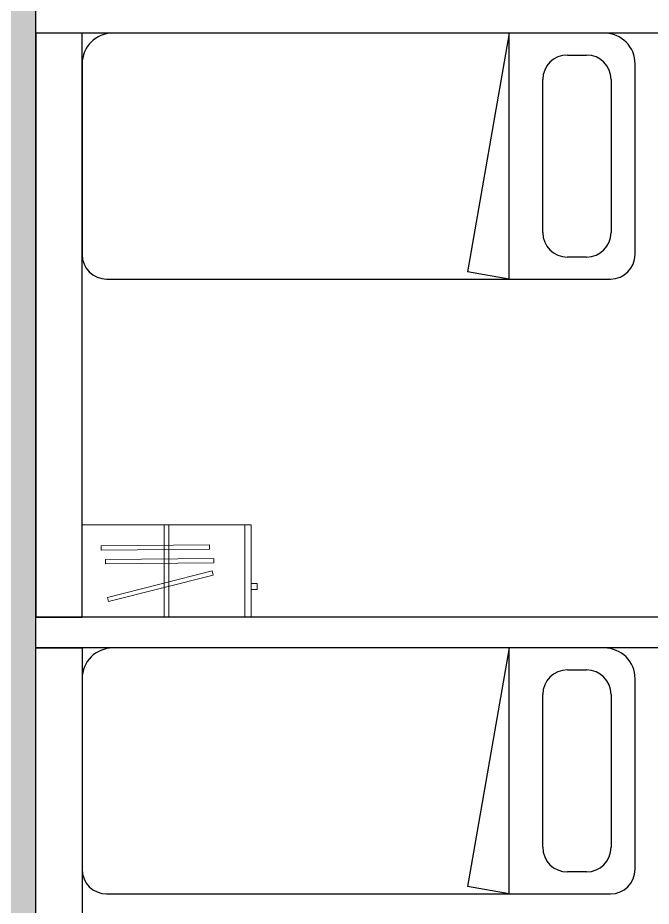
# Model space of a CAD drawing. Extents: x 11477420 to 23072185, y -28506554 to -14238804.
# Drawn here: x 11483137 to 11485199, y -14319369 to -14316479 of the extents above; entities that cross this region are included whole.
import ezdxf

# ---------------------------------------------------------------- set-up
doc = ezdxf.new("R2010")
doc.units = 0
doc.header["$LTSCALE"] = 50
doc.header["$MEASUREMENT"] = 0
doc.layers.get('0').update_dxf_attribs({"linetype": 'CONTINUOUS'})
for name, color, linetype in [('1.천장.벽체선(내벽)', 3, 'CONTINUOUS'), ('2CONTINUOUS', 2, 'CONTINUOUS'), ('3 가구-붙박이', 6, 'CONTINUOUS'), ('8.패턴선', 8, 'CONTINUOUS'), ('가구', 6, 'CONTINUOUS')]:
    doc.layers.add(name, color=color, linetype=linetype)
doc.layers.add('Arch', color=8, linetype='CONTINUOUS', lineweight=0)

# ---------------------------------------------------------------- blocks, each defined once
blk = doc.blocks.new('flooor')
at = {"layer": '8.패턴선', "ltscale": 30}
h = blk.add_hatch(color=256, dxfattribs=at)
h.dxf.hatch_style = 1
h.paths.add_polyline_path([(11507656.8, -14172891.8), (11491856.8, -14172891.8), (11491856.8, -14188496.8), (11492056.8, -14188496.8), (11492056.8, -14187881.8), (11492216.8, -14187881.8), (11492216.8, -14187096.8), (11492056.8, -14187096.8), (11492056.8, -14177741.8), (11494956.8, -14177741.8), (11494956.8, -14177541.8), (11492056.8, -14177541.8), (11492056.8, -14173091.8), (11494756.8, -14173091.8), (11494756.8, -14176541.8), (11494956.8, -14176541.8), (11494956.8, -14173091.8), (11500056.8, -14173091.8), (11500056.8, -14176141.8), (11500256.8, -14176141.8), (11500256.8, -14173091.8), (11503456.8, -14173091.8), (11503456.8, -14176141.8), (11503656.8, -14176141.8), (11503656.8, -14175391.8), (11504256.8, -14175391.8), (11504256.8, -14175302.3), (11504246.8, -14175302.3), (11504246.8, -14175262.3), (11504256.8, -14175191.8), (11503656.8, -14175191.8), (11503656.8, -14173091.8), (11505856.8, -14173091.8), (11505856.8, -14175191.8), (11505256.8, -14175191.8), (11505256.8, -14175262.3), (11505266.8, -14175262.3), (11505266.8, -14175316.8), (11505256.8, -14175316.8), (11505256.8, -14175391.8), (11506056.8, -14175391.8), (11506056.8, -14174691.8), (11509204.8, -14174691.8), (11509204.8, -14174491.8), (11506056.8, -14174491.8), (11506056.8, -14173091.8), (11507656.8, -14173091.8)])
h.paths.add_polyline_path([(11499856.8, -14177741.8), (11504356.8, -14177741.8), (11504356.8, -14177541.8), (11499106.8, -14177541.8), (11499106.8, -14177566.8), (11499106.8, -14177716.8), (11499106.8, -14177741.8), (11499106.8, -14177991.8), (11499856.8, -14177991.8)], flags=17)
h.paths.add_polyline_path([(11506056.8, -14177541.8), (11505856.8, -14177541.8), (11505356.8, -14177541.8), (11505356.8, -14177741.8), (11505356.8, -14177941.8), (11506056.8, -14177941.8)], flags=17)
h.paths.add_polyline_path([(11512534.8, -14172891.8), (11511656.8, -14172891.8), (11511656.8, -14173091.8), (11511656.8, -14173691.8), (11512334.8, -14173691.8), (11512334.8, -14174491.8), (11511854.8, -14174491.8), (11511854.8, -14174691.8), (11512334.8, -14174691.8), (11512334.8, -14174791.8), (11512534.8, -14174791.8)])
h.paths.add_polyline_path([(11512534.8, -14175641.8), (11512384.8, -14175641.8), (11512334.8, -14175641.8), (11512334.8, -14176391.8), (11512534.8, -14176391.8)])
h.paths.add_polyline_path([(11512534.8, -14176941.8), (11512384.8, -14176941.8), (11512334.8, -14176941.8), (11512334.8, -14177100.8), (11511772.8, -14177100.8), (11511772.8, -14177941.8), (11512334.8, -14177941.8), (11512334.8, -14178041.8), (11512534.8, -14178041.8)])
h.paths.add_polyline_path([(11512534.8, -14179271.8), (11512384.8, -14179271.8), (11512334.8, -14179271.8), (11512334.8, -14179836.8), (11512534.8, -14179836.8)])
h.paths.add_polyline_path([(11512256.8, -14184446.8), (11511656.8, -14184446.8), (11511656.8, -14185146.8), (11512256.8, -14185146.8)])
h.paths.add_polyline_path([(11507213.8, -14187066.8), (11506733.8, -14187066.8), (11506733.8, -14187846.8), (11507213.8, -14187846.8)], flags=17)
h.paths.add_polyline_path([(11499706.8, -14186781.8), (11499221.8, -14186781.8), (11499221.8, -14187556.8), (11499706.8, -14187556.8)], flags=17)
at = {"layer": '2CONTINUOUS', "ltscale": 30}
blk.add_line((11492056.8, -14187096.8), (11492056.8, -14177741.8), dxfattribs=at)
blk = doc.blocks.new('flooor2')
at = {"layer": '1.천장.벽체선(내벽)', "ltscale": 30}
for p, q in [((11520596.1, -14277399.4), (11517596.1, -14277399.4)), ((11520596.1, -14279299.4), (11517596.1, -14279299.4)), ((11520596.1, -14279399.4), (11517596.1, -14279399.4))]:
    blk.add_line(p, q, dxfattribs=at)
at = {"layer": '3 가구-붙박이', "color": 8}
for p, q in [((11517746.1, -14277399.4), (11517596.1, -14277399.4)), ((11517596.1, -14277399.4), (11517596.1, -14279299.4)), ((11517746.1, -14279299.4), (11517746.1, -14277399.4)), ((11517596.1, -14279299.4), (11517746.1, -14279299.4)), ((11517596.1, -14281299.4), (11517596.1, -14279399.4)), ((11517596.1, -14279399.4), (11517746.1, -14279399.4)), ((11517746.1, -14279399.4), (11517746.1, -14281299.4))]:
    blk.add_line(p, q, dxfattribs=at)
at = {"layer": 'Arch', "color": 8}
for p, q in [((11517746.1, -14279299.4), (11517746.1, -14278999.4)), ((11517746.1, -14278999.4), (11518296.1, -14278999.4)), ((11518013.6, -14278999.4), (11518013.6, -14279299.4)), ((11518028.6, -14278999.4), (11518028.6, -14279299.4)), ((11518276.1, -14279299.4), (11518276.1, -14278999.4)), ((11518296.1, -14278999.4), (11518296.1, -14279299.4)), ((11517808.5, -14279067.5), (11518160.6, -14279064.4)), ((11517808.6, -14279081.5), (11517808.5, -14279067.5)), ((11518160.6, -14279064.4), (11518160.8, -14279078.4)), ((11518160.8, -14279078.4), (11517808.6, -14279081.5)), ((11517822.6, -14279111.4), (11518174.8, -14279108.3)), ((11517822.7, -14279125.4), (11517822.6, -14279111.4)), ((11518174.9, -14279122.3), (11517822.7, -14279125.4)), ((11518174.8, -14279108.3), (11518174.9, -14279122.3)), ((11517828.4, -14279235), (11518169.9, -14279148.6)), ((11518169.9, -14279148.6), (11518173.3, -14279162.2)), ((11518173.3, -14279162.2), (11517831.9, -14279248.6)), ((11518296.1, -14279209.4), (11518296.1, -14279189.4)), ((11518296.1, -14279189.4), (11518316.1, -14279189.4)), ((11518316.1, -14279209.4), (11518296.1, -14279209.4)), ((11518316.1, -14279189.4), (11518316.1, -14279209.4)), ((11517831.9, -14279248.6), (11517828.4, -14279235)), ((11518296.1, -14279299.4), (11517746.1, -14279299.4))]:
    blk.add_line(p, q, dxfattribs=at)
at = {"layer": '가구', "color": 8}
for p, q in [((11519446.1, -14277399.4), (11517846.1, -14277399.4)), ((11519136.4, -14277399.4), (11519000.8, -14278175.8)), ((11519136.4, -14278199.4), (11519136.4, -14277399.4)), ((11519325.6, -14277470.6), (11519388, -14277470.6)), ((11517746.1, -14277499.4), (11517746.1, -14278119.4)), ((11519546.1, -14278119.4), (11519546.1, -14277499.4)), ((11519245.6, -14278047.9), (11519245.6, -14277550.6)), ((11519468, -14277550.6), (11519468, -14278047.9)), ((11519388, -14278127.9), (11519325.6, -14278127.9)), ((11517826.1, -14278199.4), (11519466.1, -14278199.4)), ((11518996.7, -14278199.4), (11519136.4, -14278199.4)), ((11519446.1, -14279399.4), (11517846.1, -14279399.4)), ((11519136.4, -14279399.4), (11519000.8, -14280175.8)), ((11519136.4, -14280199.4), (11519136.4, -14279399.4)), ((11519325.6, -14279470.6), (11519388, -14279470.6)), ((11517746.1, -14279499.4), (11517746.1, -14280119.4)), ((11519546.1, -14280119.4), (11519546.1, -14279499.4)), ((11519245.6, -14280047.9), (11519245.6, -14279550.6)), ((11519468, -14279550.6), (11519468, -14280047.9)), ((11519388, -14280127.9), (11519325.6, -14280127.9)), ((11517826.1, -14280199.4), (11519466.1, -14280199.4)), ((11518996.7, -14280199.4), (11519136.4, -14280199.4))]:
    blk.add_line(p, q, dxfattribs=at)
for points in [[(11519136.4, -14278199.4), (11519000.8, -14278175.8)], [(11519136.4, -14280199.4), (11519000.8, -14280175.8)]]:
    blk.add_lwpolyline(points, dxfattribs=at)
for centre, radius, start, end in [((11517846.1, -14277499.4), 100, 90, 180), ((11519446.1, -14277499.4), 100, 0, 90), ((11519325.6, -14277550.6), 80, 90, 180), ((11519388, -14277550.6), 80, 0, 90), ((11519325.6, -14278047.9), 80, 180, 270), ((11519388, -14278047.9), 80, 270, 0), ((11517826.1, -14278119.4), 80, 180, 270), ((11519466.1, -14278119.4), 80, 270, 0), ((11517846.1, -14279499.4), 100, 90, 180), ((11519446.1, -14279499.4), 100, 0, 90), ((11519325.6, -14279550.6), 80, 90, 180), ((11519388, -14279550.6), 80, 0, 90), ((11519325.6, -14280047.9), 80, 180, 270), ((11519388, -14280047.9), 80, 270, 0), ((11517826.1, -14280119.4), 80, 180, 270), ((11519466.1, -14280119.4), 80, 270, 0)]:
    blk.add_arc(centre, radius, start, end, dxfattribs=at)
blk.add_blockref('flooor', (25539.3, -95102.6))

msp = doc.modelspace()

# ---------------------------------------------------------------- block references
msp.add_blockref('flooor2', (-34400, -39129.5))

doc.saveas('drawing.dxf')
